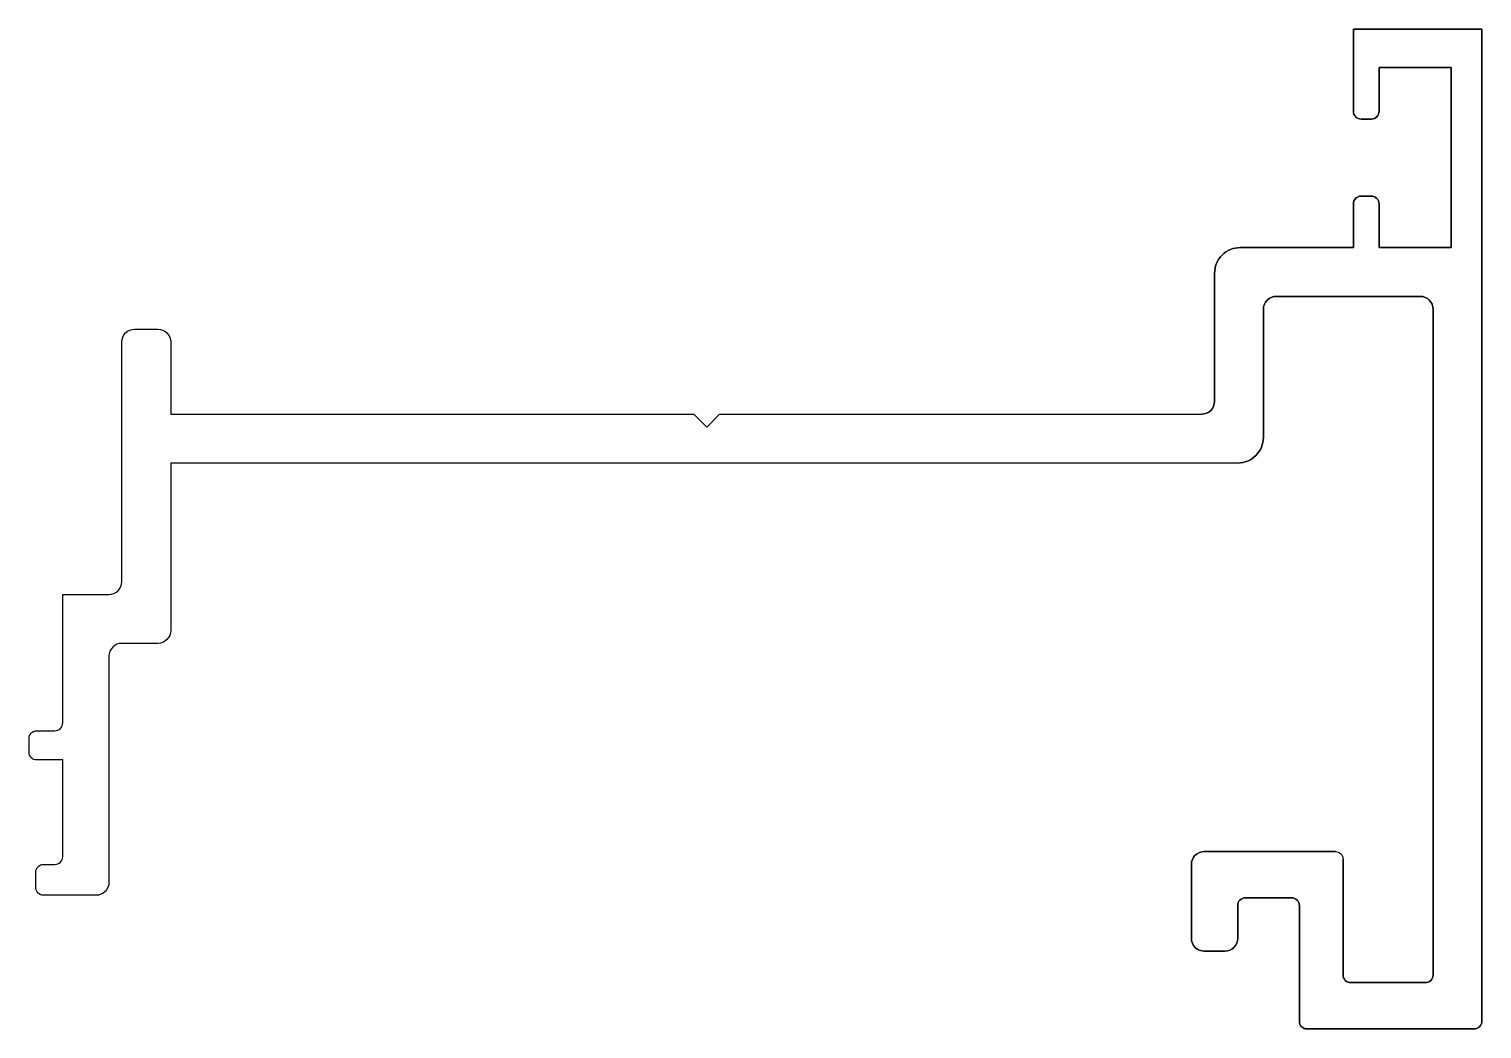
# Model space of a CAD drawing. Extents: x 220.6 to 277.1, y 232.9 to 271.8.
import ezdxf

# ---------------------------------------------------------------- set-up
doc = ezdxf.new("R2010")
doc.units = 0
doc.layers.add('ANA', color=220, linetype='CONTINUOUS')

msp = doc.modelspace()

# ---------------------------------------------------------------- linework, layer by layer
at = {"layer": 'ANA'}
msp.add_lwpolyline([(271.705, 239.463), (271.704, 234.963), (271.705, 239.463), (271.704, 234.963, 0.414236), (272.004, 234.663, -0.414236), (271.704, 234.963, 0.414236), (272.004, 234.663), (274.904, 234.663), (272.004, 234.663), (274.904, 234.663, 0.414192), (275.204, 234.963, -0.414192), (274.904, 234.663, 0.414192), (275.204, 234.963), (275.206, 260.859), (275.204, 234.963), (275.206, 260.859, 0.414234), (274.706, 261.359, -0.414234), (275.206, 260.859, 0.414234), (274.706, 261.359), (269.106, 261.359), (274.706, 261.359), (269.106, 261.359, 0.414214), (268.606, 260.859, -0.414214), (269.106, 261.359, 0.414214), (268.606, 260.859), (268.606, 255.876), (268.606, 260.859), (268.606, 255.876, -0.414214), (267.606, 254.876, 0.414214), (268.606, 255.876, -0.414214), (267.606, 254.876), (226.106, 254.876), (226.106, 248.363, -0.414214), (225.606, 247.863), (224.206, 247.863, 0.414214), (223.706, 247.363), (223.706, 238.563, -0.414214), (223.206, 238.063), (221.159, 238.063, -0.414214), (220.859, 238.363), (220.859, 238.963, -0.414214), (221.159, 239.263), (221.606, 239.263, 0.414214), (221.906, 239.563), (221.906, 243.325), (220.898, 243.325, -0.414214), (220.598, 243.625), (220.598, 244.163, -0.414214), (220.898, 244.463), (221.606, 244.463, 0.414214), (221.906, 244.763), (221.906, 249.763), (223.706, 249.763, 0.414214), (224.206, 250.263), (224.206, 259.586, -0.414214), (224.706, 260.086), (225.606, 260.086, -0.414214), (226.106, 259.586), (226.106, 256.776), (246.456, 256.776), (246.956, 256.276), (246.456, 256.776), (246.956, 256.276), (247.456, 256.776), (246.956, 256.276), (247.456, 256.776), (266.206, 256.776, 0.414214), (266.706, 257.276, -0.414214), (266.206, 256.776, 0.414214), (266.706, 257.276), (266.706, 262.259), (266.706, 257.276), (266.706, 262.259, -0.414214), (267.706, 263.259, 0.414214), (266.706, 262.259, -0.414214), (267.706, 263.259), (272.106, 263.259), (267.706, 263.259), (272.106, 263.259), (272.106, 264.959), (272.106, 263.259), (272.106, 264.959, -0.414214), (272.406, 265.259, 0.414214), (272.106, 264.959, -0.414214), (272.406, 265.259), (272.806, 265.259), (272.406, 265.259), (272.806, 265.259, -0.414214), (273.106, 264.959, 0.414214), (272.806, 265.259, -0.414214), (273.106, 264.959), (273.106, 263.259), (273.106, 264.959), (273.106, 263.259), (275.906, 263.259), (273.106, 263.259), (275.906, 263.259), (275.906, 270.259), (275.906, 263.259), (275.906, 270.259), (273.106, 270.259), (275.906, 270.259), (273.106, 270.259), (273.106, 268.559), (273.106, 270.259), (273.106, 268.559, -0.414214), (272.806, 268.259, 0.414214), (273.106, 268.559, -0.414214), (272.806, 268.259), (272.406, 268.259), (272.806, 268.259), (272.406, 268.259, -0.414214), (272.106, 268.559, 0.414214), (272.406, 268.259, -0.414214), (272.106, 268.559), (272.106, 271.759), (272.106, 268.559), (272.106, 271.759), (277.106, 271.759), (272.106, 271.759), (277.106, 271.759), (272.106, 271.759), (277.106, 271.759), (272.106, 271.759), (277.106, 271.759), (272.106, 271.759), (277.106, 271.759), (277.106, 255.276), (277.106, 271.759), (277.106, 255.276), (277.104, 233.163), (277.106, 255.276), (277.104, 233.163, -0.414191), (276.804, 232.863, 0.414191), (277.104, 233.163, -0.414191), (276.804, 232.863), (270.304, 232.863), (276.804, 232.863), (270.304, 232.863, -0.414236), (270.004, 233.163, 0.414236), (270.304, 232.863, -0.414236), (270.004, 233.163), (270.005, 237.663), (270.004, 233.163), (270.005, 237.663, 0.414236), (269.705, 237.963, -0.414236), (270.005, 237.663, 0.414236), (269.705, 237.963), (267.906, 237.963), (269.705, 237.963), (267.906, 237.963, 0.414214), (267.606, 237.663, -0.414214), (267.906, 237.963, 0.414214), (267.606, 237.663), (267.606, 236.386), (267.606, 237.663), (267.606, 236.386, -0.414214), (267.106, 235.886, 0.414214), (267.606, 236.386, -0.414214), (267.106, 235.886), (266.306, 235.886), (267.106, 235.886), (266.306, 235.886, -0.414214), (265.806, 236.386, 0.414214), (266.306, 235.886, -0.414214), (265.806, 236.386), (265.806, 239.263), (265.806, 236.386), (265.806, 239.263, -0.414214), (266.306, 239.763, 0.414214), (265.806, 239.263, -0.414214), (266.306, 239.763), (271.405, 239.763), (266.306, 239.763), (271.405, 239.763, -0.414236)], format="xyb", close=True, dxfattribs=at)

doc.saveas('drawing.dxf')
